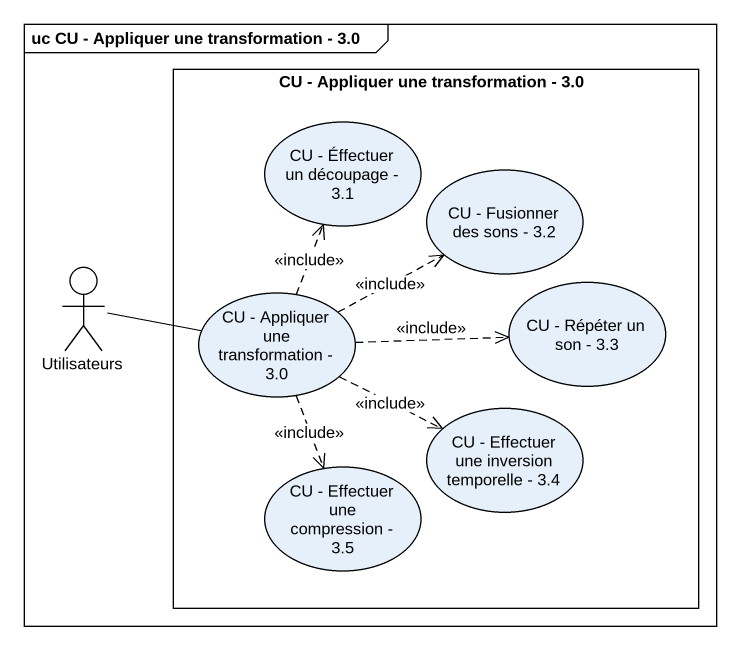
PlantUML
@startuml
mainframe uc CU - Appliquer une transformation - 3.0
rectangle "CU - Appliquer une transformation - 3.0" as CU_Appliquer_une {
  usecase "CU - Éffectuer un découpage - 3.1" as CU_Éffectuer_un_découpage_3
  usecase "CU - Fusionner des sons - 3.2" as CU_Fusionner_des_sons_3_2
  usecase "CU - Appliquer une transformation - 3.0" as CU_Appliquer_une_2
  usecase "CU - Répéter un son - 3.3" as CU_Répéter_un_son_3_3
  usecase "CU - Effectuer une inversion temporelle - 3.4" as CU_Effectuer_une_inversion
  usecase "CU - Effectuer une compression - 3.5" as CU_Effectuer_une
}
actor Utilisateurs
Utilisateurs -right- CU_Appliquer_une_2
CU_Appliquer_une_2 .up.> CU_Éffectuer_un_découpage_3 : <<include>>
CU_Appliquer_une_2 .right.> CU_Fusionner_des_sons_3_2 : <<include>>
CU_Appliquer_une_2 .right.> CU_Répéter_un_son_3_3 : <<include>>
CU_Appliquer_une_2 .right.> CU_Effectuer_une_inversion : <<include>>
CU_Appliquer_une_2 ..> CU_Effectuer_une : <<include>>
@enduml
